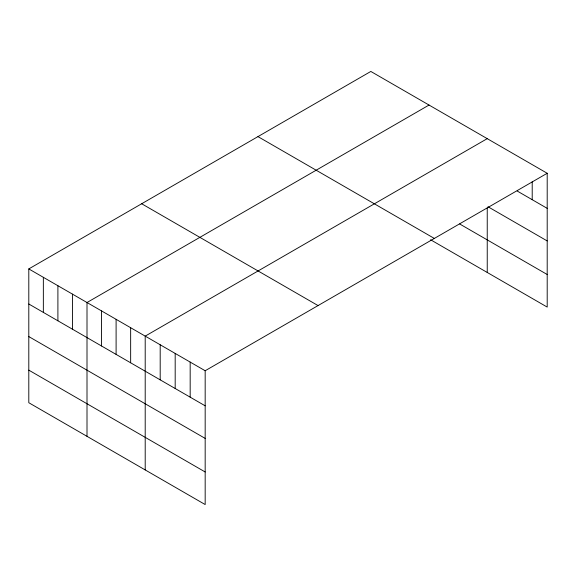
<?xml version="1.0" encoding="UTF-8"?>
<svg xmlns="http://www.w3.org/2000/svg" width="576" height="576" viewBox="0 0 576 576"><rect width="100%" height="100%" fill="white"/><g stroke="black" fill="none" stroke-linecap="round" stroke-linejoin="round"><path stroke-width="0.86" d="M547.2 173.275L205.171 370.742L205.171 504.554L28.8 402.725L28.8 268.92L370.829 71.446L547.2 173.275L547.2 307.08L430.567 239.746M429.034 105.048L87.005 302.522L87.005 436.327M487.238 138.65L145.202 336.125L145.202 469.93M517.219 191.038L547.2 208.354M487.987 206.741L547.2 240.934M459.662 223.963L547.2 274.5M257.962 136.613L434.333 238.435M141.667 203.753L318.038 305.575M28.8 268.92L205.171 370.742M28.8 303.998L205.171 405.821M28.8 336.578L205.171 438.401M28.8 370.145L205.171 471.974M532.21 181.706L532.21 199.692M487.238 208.08L487.238 272.462M190.174 362.088L190.174 397.166M175.183 353.434L175.183 388.512M160.193 344.779L160.193 379.858M130.651 327.722L130.651 362.801M116.1 319.32L116.1 354.398M101.549 310.918L101.549 345.996M72.454 294.12L72.454 329.198M57.902 285.718L57.902 320.796M43.351 277.315L43.351 312.394"/></g></svg>
